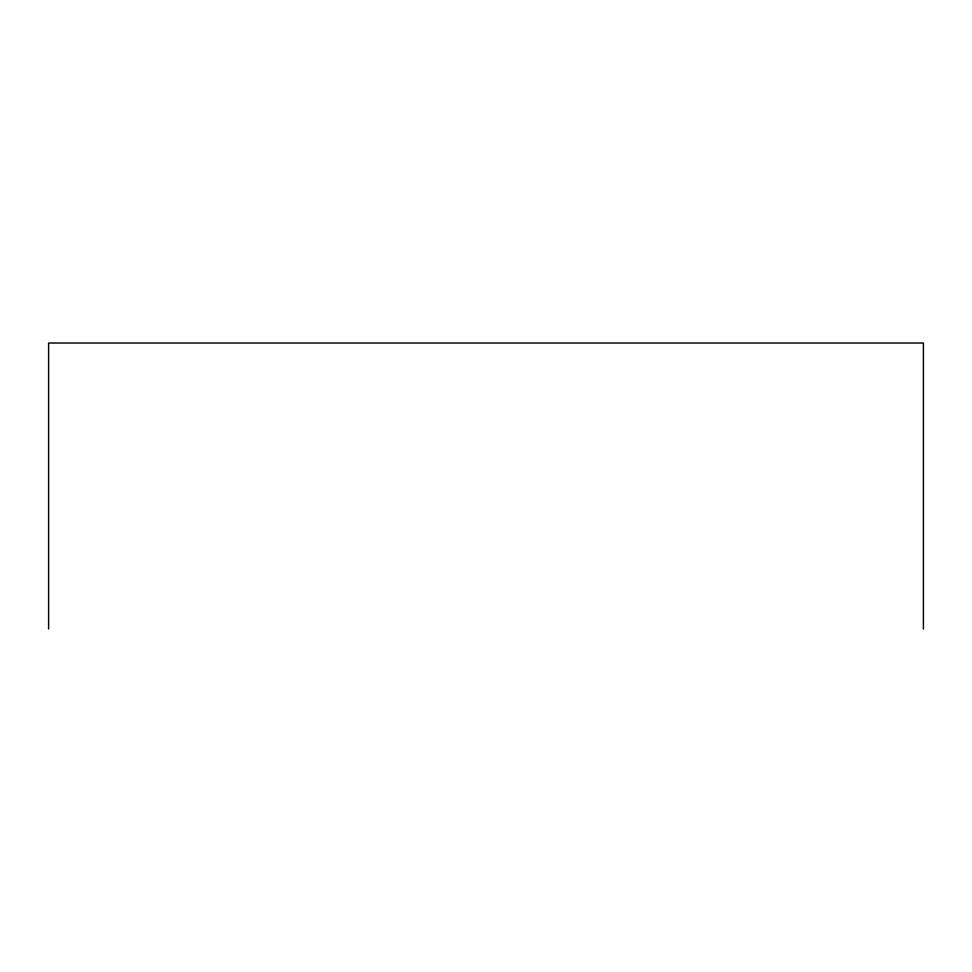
<?xml version="1.0" encoding="UTF-8"?>
<svg xmlns="http://www.w3.org/2000/svg" width="972" height="972" viewBox="0 0 972 972"><rect width="100%" height="100%" fill="white"/><g stroke="black" fill="none" stroke-linecap="round" stroke-linejoin="round"><path stroke-width="1.46" d="M923.4 628.981L923.4 343.019L48.6 343.019L48.6 628.981"/></g></svg>
